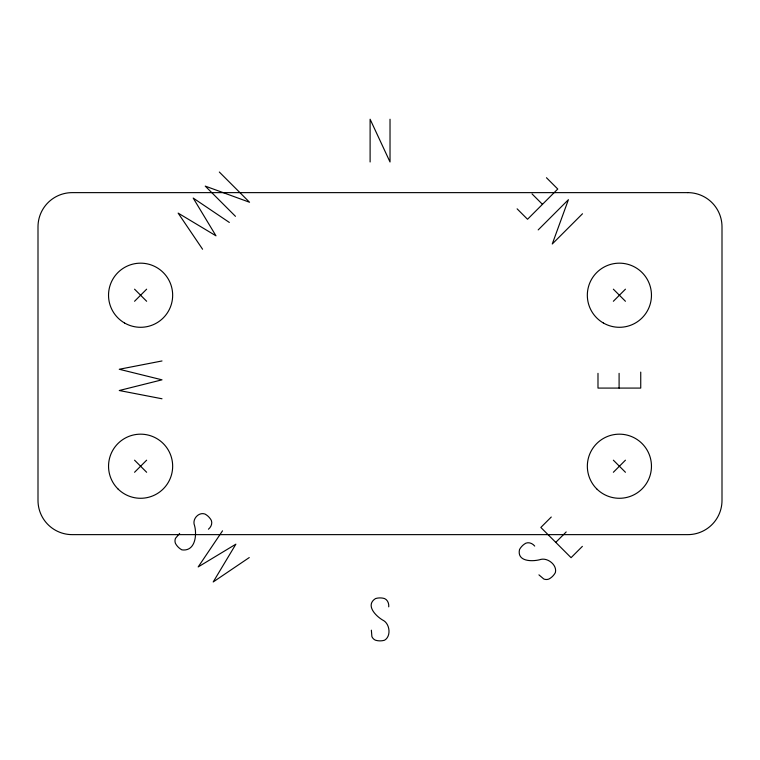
<?xml version="1.0" encoding="UTF-8"?>
<svg xmlns="http://www.w3.org/2000/svg" width="760" height="760" viewBox="0 0 760 760"><rect width="100%" height="100%" fill="white"/><g stroke="black" fill="none" stroke-linecap="round" stroke-linejoin="round"><path stroke-width="1.14" d="M222.528 530.822L198.179 566.931L235.875 544.169L213.199 581.961L249.261 557.564M134.558 301.273L146.642 289.18M134.558 472.273L146.642 460.18M179.636 533.444L175.512 538.308A6.859 6.859 0 0 0 175.484 543.466A15.76 15.76 0 0 0 181.897 549.869C195.843 551.798 197.362 533.472 194.056 523.953C192.993 518.101 199.091 511.955 204.934 514.017A15.76 15.76 0 0 1 211.346 520.419C212.562 523.678 210.986 527.107 208.43 529.216M538.184 229.909L568.413 199.68L552.264 243.988L582.492 213.759M613.358 301.273L625.442 289.18M551.266 517.019L540.844 527.45L571.073 557.678L582.378 546.364M613.358 472.273L625.442 460.18M555.769 542.374L566.19 531.943M162.004 360.962L119.254 369.265L162.004 379.829L119.254 390.516L162.004 398.772M229.349 222.452L193.192 198.065L215.982 235.818L178.144 213.113L202.578 249.233M546.459 177.726L557.764 189.031L527.535 219.26L517.114 208.839M532.038 193.914L542.459 204.335M613.358 289.18L625.442 301.273M613.358 460.18L625.442 472.273M219.317 172.026L249.546 202.255L205.238 186.105L235.467 216.334M534.707 546.069C532.598 543.524 529.169 541.937 525.91 543.163A15.76 15.76 0 0 0 519.508 549.565C516.686 562.172 533.434 561.754 541.072 559.341C548.121 557.811 557.308 565.193 555.361 572.603A15.76 15.76 0 0 1 548.957 579.015A6.859 6.859 0 0 1 543.799 578.996L538.935 574.864M134.558 289.18L146.642 301.273M134.558 460.18L146.642 472.273M640.737 372.096L640.737 388.084L597.987 388.084L597.987 373.34M619.096 373.34L619.096 388.084M390.022 119.234L390.022 161.984L370.11 119.234L370.11 161.984M388.731 606.841C389.053 603.554 387.742 600.001 384.579 598.567A15.76 15.76 0 0 0 375.516 598.567C364.61 605.482 376.741 617.034 383.857 620.73C389.927 624.625 391.2 636.338 384.579 640.214A15.76 15.76 0 0 1 375.516 640.214A6.859 6.859 0 0 1 371.887 636.557L371.365 630.192M687.8 192.631L72.2 192.631A34.2 34.2 0 0 0 38 226.832L38 500.431A34.2 34.2 0 0 0 72.2 534.631L687.8 534.631A34.2 34.2 0 0 0 722 500.431L722 226.832A34.2 34.2 0 0 0 687.8 192.631M117.933 488.898A32.062 32.062 0 0 0 171.57 474.525A32.062 32.062 0 0 0 132.297 435.262A32.062 32.062 0 0 0 117.933 488.898M603.364 323A32.062 32.062 0 0 0 651.462 295.231A32.062 32.062 0 0 0 603.364 267.463A32.062 32.062 0 0 0 603.364 323M596.733 488.898A32.062 32.062 0 0 0 650.37 474.525A32.062 32.062 0 0 0 611.097 435.262A32.062 32.062 0 0 0 596.733 488.898M124.564 323A32.062 32.062 0 0 0 172.662 295.231A32.062 32.062 0 0 0 124.564 267.463A32.062 32.062 0 0 0 124.564 323"/></g></svg>
